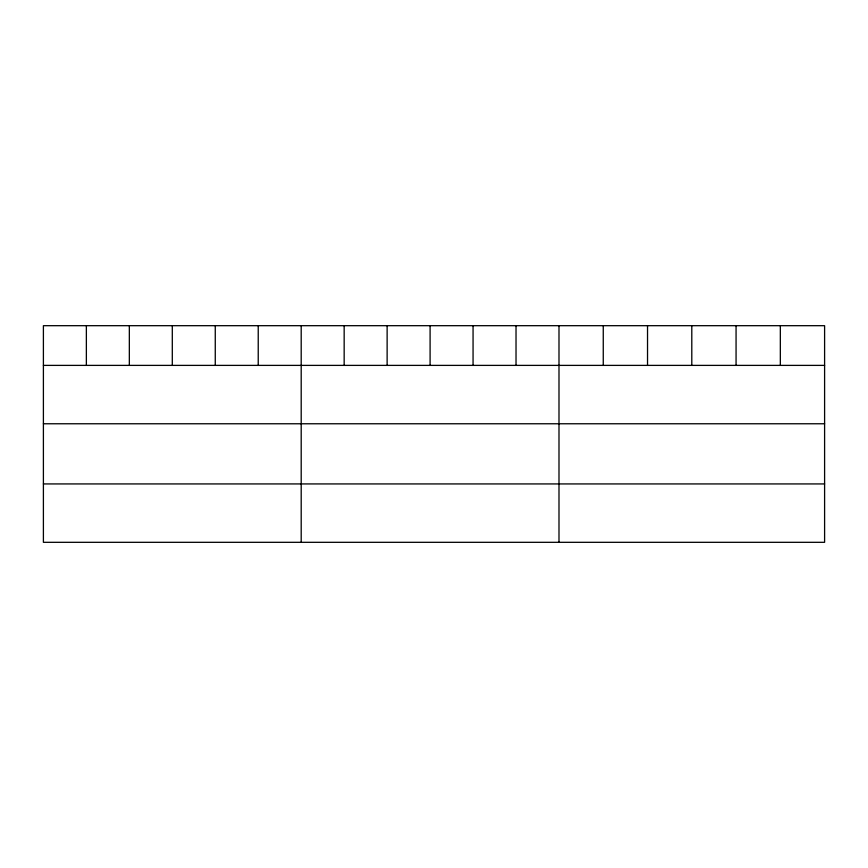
<?xml version="1.0" encoding="UTF-8"?>
<svg xmlns="http://www.w3.org/2000/svg" width="868" height="868" viewBox="0 0 868 868"><rect width="100%" height="100%" fill="white"/><g stroke="black" fill="none" stroke-linecap="round" stroke-linejoin="round"><path stroke-width="1.3" d="M824.6 365.385L824.6 542.316L43.4 542.316L43.4 325.684L824.6 325.684L824.6 365.385L43.4 365.385M43.4 423.768L824.6 423.768M43.4 483.932L824.6 483.932M780.332 325.684L780.332 365.385M736.064 325.684L736.064 365.385M691.796 325.684L691.796 365.385M647.528 325.684L647.528 365.385M603.26 325.684L603.26 365.385M558.992 325.684L558.992 542.316M516.026 325.684L516.026 365.385M473.06 325.684L473.06 365.385M430.094 325.684L430.094 365.385M387.128 325.684L387.128 365.385M344.162 325.684L344.162 365.385M301.196 325.684L301.196 542.316M258.23 325.684L258.23 365.385M215.264 325.684L215.264 365.385M172.298 325.684L172.298 365.385M129.332 325.684L129.332 365.385M86.366 325.684L86.366 365.385"/></g></svg>
